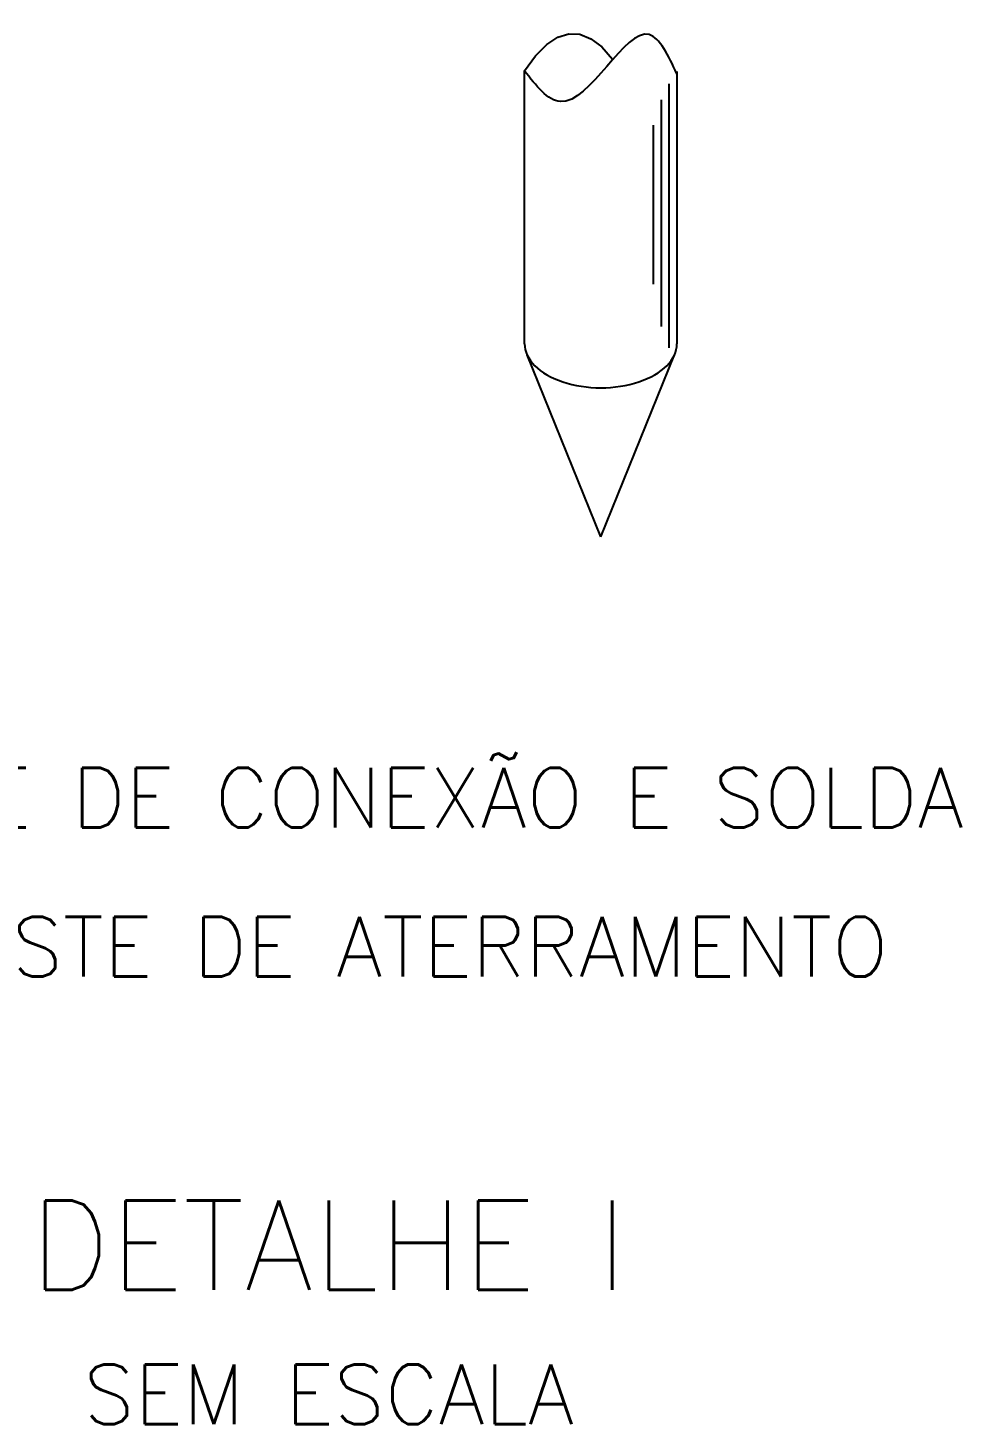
# Model space of a CAD drawing. Header units: millimetres. Extents: x 4236 to 4463, y 1839 to 1973.
# Drawn here: x 4394 to 4396.347, y 1852.688 to 1856.199 of the extents above; entities that cross this region are included whole.
import ezdxf
from ezdxf.enums import TextEntityAlignment as Align

# ---------------------------------------------------------------- set-up
doc = ezdxf.new("R2010")
doc.units = ezdxf.units.MM
for name, color, linetype in [('C01', 1, 'Continuous'), ('C02', 42, 'Continuous'), ('C04', 5, 'Continuous'), ('C05', 4, 'Continuous')]:
    doc.layers.add(name, color=color, linetype=linetype)
doc.styles.add('100CL', font='romans.shx', dxfattribs={"height": 25})
doc.styles.add('140CL', font='romans.shx', dxfattribs={"height": 100})

msp = doc.modelspace()

# ---------------------------------------------------------------- linework, layer by layer
at = {"layer": 'C01'}
for p, q in [((4395.6131, 1855.3942), (4395.6131, 1856.058)), ((4395.5934, 1855.4475), (4395.5934, 1856.018)), ((4395.5737, 1855.5541), (4395.5737, 1855.954))]:
    msp.add_line(p, q, dxfattribs=at)
at = {"layer": 'C02'}
for p, q in [((4395.2493, 1855.4045), (4395.2493, 1856.0916)), ((4395.6328, 1855.4045), (4395.6328, 1856.0893)), ((4395.441, 1854.9186), (4395.2558, 1855.3762)), ((4395.441, 1854.9186), (4395.6263, 1855.3762))]:
    msp.add_line(p, q, dxfattribs=at)
msp.add_lwpolyline([(4395.2489, 1856.091), (4395.2771, 1856.1288), (4395.3052, 1856.1569), (4395.3331, 1856.1752), (4395.3609, 1856.1837), (4395.3886, 1856.1825), (4395.4161, 1856.1715), (4395.4435, 1856.1508), (4395.4708, 1856.1202)], dxfattribs=at)
msp.add_ellipse((4395.441, 1855.4045), major_axis=(-0.1917, 0), ratio=0.5774, start_param=0, end_param=3.141593, dxfattribs=at)
msp.add_spline([(4395.6323, 1856.0835), (4395.5629, 1856.1817), (4395.3392, 1856.0134), (4395.2488, 1856.091)], degree=3, dxfattribs=at)

# ---------------------------------------------------------------- texts
at = {"layer": 'C04', "color": 5}
for s, style, p in [('DETALHE DE CONEXÃO E SOLDA', '140CL', (4394.7564, 1854.2632)), ('DA HASTE DE ATERRAMENTO', '140CL', (4394.7564, 1853.8882)), ('SEM ESCALA', '100CL', (4394.7564, 1852.7632))]:
    msp.add_text(s, height=0.15, dxfattribs=dict(at, style=style)).set_placement(p, align=Align.MIDDLE_CENTER)
at = {"layer": 'C05', "style": '140CL'}
msp.add_text('DETALHE I', height=0.225, dxfattribs=at).set_placement((4394.7564, 1853.1382), align=Align.MIDDLE_CENTER)

doc.saveas('drawing.dxf')
